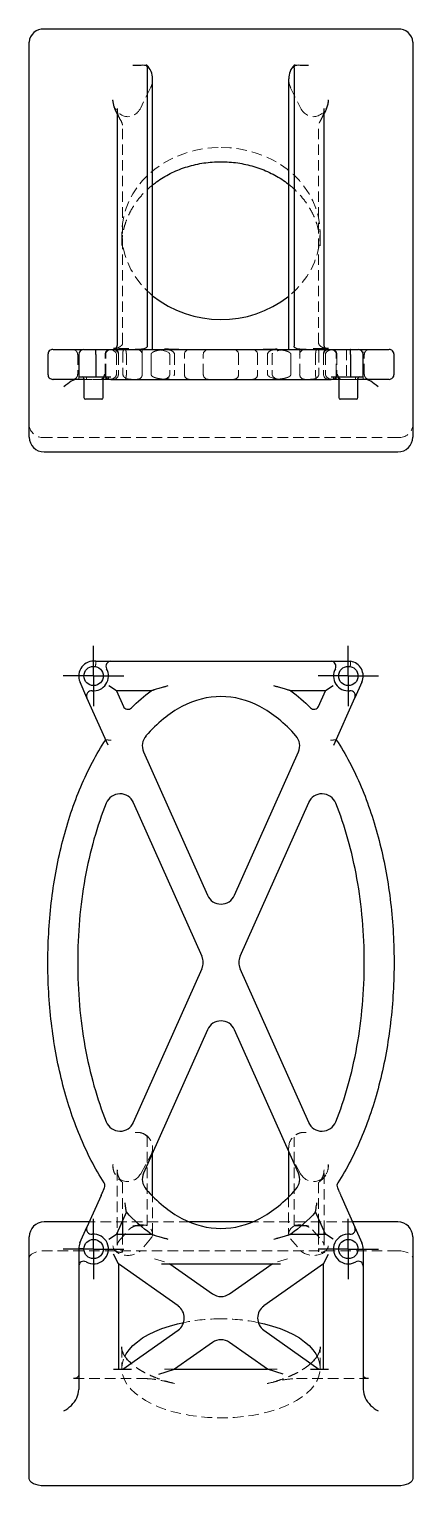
# Model space of a CAD drawing. Header units: millimetres. Extents: x 60 to 249, y 7 to 184.
# Drawn here: x 59.7 to 106.3, y 7 to 183.6 of the extents above; entities that cross this region are included whole.
import ezdxf

# ---------------------------------------------------------------- set-up
doc = ezdxf.new("R2010")
doc.units = ezdxf.units.MM
doc.linetypes.add('HIDDEN', pattern=[1.905, 1.27, -0.635])
doc.layers.add('10', color=7, linetype='Continuous')

# ---------------------------------------------------------------- blocks, each defined once
blk = doc.blocks.new('SW_CENTERMARKSYMBOL_0')
at = {"layer": '10', "color": 0}
for p, q in [((0, 2.5), (0, 3.67)), ((0, 0), (0, 2.5)), ((-2.5, 0), (-3.67, 0)), ((0, 0), (-2.5, 0)), ((0, 0), (0, -2.5)), ((0, 0), (2.5, 0)), ((2.5, 0), (3.67, 0)), ((0, -2.5), (0, -3.67))]:
    blk.add_line(p, q, dxfattribs=at)
blk = doc.blocks.new('SW_CENTERMARKSYMBOL_1')
at = {"layer": '10', "color": 0}
for p, q in [((0, 2.5), (0, 3.67)), ((0, 0), (0, 2.5)), ((-2.5, 0), (-3.67, 0)), ((0, 0), (-2.5, 0)), ((0, 0), (0, -2.5)), ((0, 0), (2.5, 0)), ((2.5, 0), (3.67, 0)), ((0, -2.5), (0, -3.67))]:
    blk.add_line(p, q, dxfattribs=at)
blk = doc.blocks.new('SW_CENTERMARKSYMBOL_2')
at = {"layer": '10', "color": 0}
for p, q in [((0, 2.5), (0, 3.67)), ((0, 0), (0, 2.5)), ((-2.5, 0), (-3.67, 0)), ((0, 0), (-2.5, 0)), ((0, 0), (0, -2.5)), ((0, 0), (2.5, 0)), ((2.5, 0), (3.67, 0)), ((0, -2.5), (0, -3.67))]:
    blk.add_line(p, q, dxfattribs=at)
blk = doc.blocks.new('SW_CENTERMARKSYMBOL_3')
at = {"layer": '10', "color": 0}
for p, q in [((0, 2.5), (0, 3.67)), ((0, 0), (0, 2.5)), ((-2.5, 0), (-3.67, 0)), ((0, 0), (-2.5, 0)), ((0, 0), (0, -2.5)), ((0, 0), (2.5, 0)), ((2.5, 0), (3.67, 0)), ((0, -2.5), (0, -3.67))]:
    blk.add_line(p, q, dxfattribs=at)

msp = doc.modelspace()

# ---------------------------------------------------------------- linework, layer by layer
at = {"color": 7, "linetype": 'Continuous', "lineweight": 25}
for p, q in [((59.73, 180.57), (59.73, 182.07)), ((104.46, 183.63), (61.54, 183.63)), ((106.27, 182.07), (106.27, 180.57)), ((59.73, 134.17), (59.73, 180.57)), ((106.27, 180.57), (106.27, 134.17)), ((74.05, 178.93), (74.05, 145.21)), ((91.86, 178.93), (91.86, 145.21)), ((74.71, 144.78), (74.71, 177.59)), ((91.2, 177.59), (91.2, 144.78)), ((70.41, 174.01), (70.41, 145.39)), ((95.49, 145.39), (95.49, 174.01)), ((69.94, 144.8), (70.16, 144.86)), ((70.2, 144.92), (69.96, 144.92)), ((96.03, 144.92), (95.72, 144.92)), ((62.01, 144.18), (62.01, 141.78)), ((65.75, 144.18), (65.75, 141.48)), ((66.35, 144.78), (67.79, 144.78)), ((67.79, 144.78), (98.67, 144.78)), ((67.84, 144.18), (67.84, 141.48)), ((76.64, 144.78), (76.4, 144.81)), ((89.6, 144.81), (89.35, 144.78)), ((95.86, 144.83), (95.94, 144.8)), ((98.67, 144.78), (99.64, 144.78)), ((98.72, 144.18), (98.72, 141.48)), ((100.25, 141.48), (100.25, 144.18)), ((103.98, 141.78), (103.98, 144.18)), ((65.75, 141.48), (67.84, 141.48)), ((67.84, 141.48), (69.65, 141.48)), ((69.05, 141.48), (69.05, 141.17)), ((96.34, 141.48), (98.72, 141.48)), ((96.95, 141.17), (96.95, 141.48)), ((98.72, 141.48), (100.25, 141.48)), ((66.38, 141.29), (66.38, 138.95)), ((68.73, 138.95), (68.73, 141.29)), ((69.05, 141.17), (68.73, 141.17)), ((69.65, 141.17), (69.05, 141.17)), ((69.65, 141.17), (96.34, 141.17)), ((96.95, 141.17), (96.34, 141.17)), ((97.27, 141.17), (96.95, 141.17)), ((97.27, 141.29), (97.27, 138.95)), ((99.61, 138.95), (99.61, 141.29)), ((68.55, 138.77), (66.56, 138.77)), ((99.43, 138.77), (97.45, 138.77)), ((61.54, 132.37), (104.46, 132.37)), ((67.84, 106.98), (69.65, 106.98)), ((69.65, 106.98), (96.34, 106.98)), ((96.34, 106.98), (98.72, 106.98)), ((66.75, 102.56), (65.91, 104.46)), ((100.09, 104.46), (99.24, 102.56)), ((69.31, 96.81), (66.75, 102.56)), ((70.33, 103.39), (69.4, 103.99)), ((74.52, 103.39), (70.33, 103.39)), ((70.33, 103.39), (71.16, 101.52)), ((95.66, 103.39), (91.48, 103.39)), ((94.83, 101.52), (95.66, 103.39)), ((96.59, 103.99), (95.66, 103.39)), ((96.69, 96.81), (99.24, 102.56)), ((73.61, 96.02), (81.35, 78.61)), ((84.65, 78.61), (92.38, 96.02)), ((80.7, 71.19), (72.41, 89.84)), ((93.59, 89.84), (85.3, 71.19)), ((72.41, 51.08), (80.7, 69.73)), ((85.3, 69.73), (93.59, 51.08)), ((81.35, 62.31), (73.61, 44.9)), ((92.39, 44.9), (84.65, 62.31)), ((74.71, 42.15), (74.71, 47.37)), ((91.2, 47.57), (91.2, 42.07)), ((68.46, 42.2), (66.75, 38.36)), ((97.53, 42.2), (99.24, 38.36)), ((67.04, 39.01), (61.54, 39.01)), ((71.53, 40.22), (70.33, 37.53)), ((71.07, 39.19), (71.07, 37.53)), ((86.8, 39.01), (79.19, 39.01)), ((95.67, 37.53), (94.47, 40.22)), ((94.84, 39.39), (94.84, 37.53)), ((104.46, 39.01), (98.96, 39.01)), ((59.73, 10.51), (59.73, 37.2)), ((65.9, 36.46), (66.75, 38.36)), ((69.4, 36.93), (70.33, 37.53)), ((70.33, 37.53), (74.52, 37.53)), ((70.41, 37.72), (70.41, 37.53)), ((91.48, 37.53), (95.67, 37.53)), ((95.49, 37.53), (95.49, 37.91)), ((96.59, 36.93), (95.67, 37.53)), ((99.24, 38.36), (100.09, 36.46)), ((106.27, 37.2), (106.27, 10.51)), ((65.75, 35.78), (65.75, 33.64)), ((100.25, 35.71), (100.25, 33.64)), ((65.75, 33.64), (65.75, 18.7)), ((70.56, 33.94), (69.96, 35.1)), ((77.8, 28.81), (70.56, 33.94)), ((70.56, 33.94), (70.56, 21.13)), ((75.77, 33.94), (90.23, 33.94)), ((76.81, 33.94), (81.95, 30.29)), ((84.04, 30.29), (89.19, 33.94)), ((95.43, 33.94), (88.2, 28.81)), ((95.43, 33.94), (96.03, 35.1)), ((95.43, 21.13), (95.43, 33.94)), ((98.2, 33.94), (98.69, 33.94)), ((100.25, 33.64), (100.25, 18.7)), ((71.11, 21.13), (77.8, 25.87)), ((88.2, 25.87), (94.88, 21.13)), ((81.95, 24.39), (77.36, 21.13)), ((88.64, 21.13), (84.04, 24.39)), ((69.96, 21.13), (72.15, 21.13)), ((75.47, 20.53), (77.36, 21.13)), ((77.36, 21.13), (88.64, 21.13)), ((90.53, 20.53), (88.64, 21.13)), ((93.84, 21.13), (96.03, 21.13)), ((59.73, 7.9), (59.73, 10.51)), ((106.27, 10.51), (106.27, 7.9)), ((104.46, 7), (61.54, 7))]:
    msp.add_line(p, q, dxfattribs=at)
at = {"color": 7, "linetype": 'HIDDEN', "lineweight": 18}
for p, q in [((72.29, 179.25), (74.02, 179.25)), ((91.89, 179.25), (93.62, 179.25)), ((74.46, 176.53), (73.26, 174.08)), ((91.44, 176.53), (92.65, 174.08)), ((71.07, 145.53), (71.07, 171.97)), ((94.84, 145.53), (94.84, 171.97)), ((70.97, 158.87), (70.97, 157.37)), ((95.03, 157.37), (95.03, 158.87)), ((95.03, 157.37), (95.03, 157.52)), ((71.83, 144.92), (70.2, 144.92)), ((95.72, 144.92), (94.16, 144.92)), ((65.62, 144.18), (65.62, 141.78)), ((65.75, 144.18), (65.75, 141.48)), ((68.94, 141.78), (68.94, 144.18)), ((69.02, 141.78), (69.02, 144.18)), ((70.33, 144.18), (70.33, 141.78)), ((70.33, 144.18), (70.33, 141.78)), ((70.56, 144.28), (70.56, 144.18)), ((70.56, 144.18), (70.56, 141.78)), ((71.11, 144.49), (71.11, 141.78)), ((71.53, 144.18), (71.53, 141.78)), ((73.45, 144.78), (73.45, 141.78)), ((73.45, 144.18), (73.45, 141.78)), ((74.52, 144.18), (74.52, 141.78)), ((74.52, 141.78), (74.52, 144.18)), ((76.39, 144.78), (76.91, 144.68)), ((76.81, 144.18), (76.81, 141.78)), ((77.36, 144.18), (77.36, 141.78)), ((78.56, 141.78), (78.56, 144.18)), ((80.85, 141.78), (80.85, 144.18)), ((85.14, 144.18), (85.14, 141.78)), ((87.44, 144.18), (87.44, 141.78)), ((88.64, 144.18), (88.64, 141.78)), ((89.08, 144.68), (89.6, 144.78)), ((89.19, 144.18), (89.19, 141.78)), ((91.48, 141.78), (91.48, 144.18)), ((91.48, 144.18), (91.48, 141.78)), ((92.54, 141.78), (92.54, 144.78)), ((92.54, 141.78), (92.54, 144.18)), ((94.47, 144.18), (94.47, 141.78)), ((94.88, 144.49), (94.88, 141.78)), ((95.43, 144.18), (95.43, 144.28)), ((95.43, 144.18), (95.43, 141.78)), ((95.66, 144.18), (95.66, 141.78)), ((95.67, 144.18), (95.67, 141.78)), ((96.98, 141.78), (96.98, 144.18)), ((97.06, 144.18), (97.06, 141.78)), ((98.2, 144.78), (98.2, 141.48)), ((98.69, 144.78), (98.69, 141.48)), ((100.25, 144.5), (100.25, 144.18)), ((100.25, 144.18), (100.25, 141.48)), ((100.38, 141.78), (100.38, 144.18)), ((65.75, 141.17), (65.75, 141.48)), ((66.7, 141.48), (66.7, 141.17)), ((66.7, 141.48), (66.7, 141.17)), ((69.36, 141.17), (69.36, 141.48)), ((96.64, 141.48), (96.64, 141.17)), ((99.29, 141.17), (99.29, 141.48)), ((99.29, 141.17), (99.29, 141.48)), ((100.25, 141.48), (100.25, 141.17)), ((67.36, 141.17), (66.7, 141.17)), ((68.73, 141.17), (67.36, 141.17)), ((98.63, 141.17), (97.27, 141.17)), ((99.29, 141.17), (98.63, 141.17)), ((104.46, 134.11), (61.54, 134.11)), ((74.05, 38.6), (74.05, 49.3)), ((74.71, 47.37), (74.71, 47.97)), ((91.2, 47.97), (91.2, 47.57)), ((91.86, 38.6), (91.86, 49.3)), ((73.26, 44.84), (74.46, 47.03)), ((92.65, 44.84), (91.44, 47.03)), ((70.41, 45.28), (70.41, 37.72)), ((70.43, 45.17), (70.42, 45.31)), ((70.44, 45.17), (70.44, 45.28)), ((95.49, 45.31), (95.48, 45.17)), ((95.49, 37.91), (95.49, 45.28)), ((71.07, 43.78), (71.07, 39.19)), ((94.84, 43.78), (94.84, 39.39)), ((74.71, 37.57), (74.71, 42.15)), ((91.2, 42.07), (91.2, 37.57)), ((79.19, 39.01), (67.04, 39.01)), ((98.96, 39.01), (86.8, 39.01)), ((70.41, 37.53), (70.41, 36.2)), ((70.59, 36.63), (71.8, 38.03)), ((71.07, 37.53), (71.07, 35.39)), ((72.29, 38.53), (74.02, 38.53)), ((91.89, 38.53), (93.62, 38.53)), ((92, 38.6), (92.54, 38.63)), ((94.11, 38.03), (95.32, 36.63)), ((94.84, 37.53), (94.84, 35.39)), ((95.49, 36.2), (95.49, 37.53)), ((104.46, 35.49), (61.54, 35.49)), ((70.44, 36.23), (70.44, 36.2)), ((74.46, 36.96), (73.26, 35.55)), ((91.44, 36.96), (92.65, 35.55)), ((95.47, 36.2), (95.47, 36.23)), ((74.92, 34.54), (76.81, 33.94)), ((91.08, 34.54), (89.19, 33.94)), ((70.97, 23.85), (70.97, 21.25)), ((95.03, 21.25), (95.03, 23.85)), ((65.12, 20.01), (73.83, 20.01)), ((76.91, 21.13), (77.36, 21.13)), ((77.15, 19.46), (77.36, 19.41)), ((88.64, 21.13), (89.08, 21.13)), ((88.64, 19.42), (88.84, 19.46)), ((92.16, 20.01), (100.87, 20.01))]:
    msp.add_line(p, q, dxfattribs=at)
at = {"color": 7, "linetype": 'HIDDEN', "lineweight": 18, "flags": 128}
for points in [[(74.71, 151.31), (74.59, 151.41), (73.84, 152.11), (73.17, 152.86), (72.58, 153.66), (72.07, 154.5), (71.66, 155.38), (71.34, 156.29), (71.12, 157.22), (70.99, 158.16), (70.97, 159.11), (71.04, 160.05), (71.22, 160.99), (71.49, 161.91), (71.86, 162.81), (72.32, 163.67), (72.86, 164.49), (73.49, 165.27), (74.2, 165.99), (74.99, 166.65), (75.84, 167.25), (76.75, 167.78), (77.71, 168.24), (78.71, 168.61), (79.75, 168.91), (80.82, 169.13), (81.9, 169.25), (83, 169.3)], [(83, 169.3), (84.09, 169.25), (85.18, 169.13), (86.24, 168.91), (87.28, 168.61), (88.29, 168.24), (89.25, 167.78), (90.16, 167.25), (91.01, 166.65), (91.79, 165.99), (92.5, 165.27), (93.13, 164.49), (93.68, 163.67), (94.14, 162.81), (94.5, 161.91), (94.78, 160.99), (94.95, 160.05), (95.02, 159.11), (95, 158.16), (94.88, 157.22), (94.65, 156.29), (94.33, 155.38), (93.92, 154.5), (93.42, 153.66), (92.83, 152.86), (92.15, 152.11), (91.41, 151.41), (91.2, 151.24)], [(59.73, 34.59), (59.77, 34.77), (59.87, 34.94), (60.04, 35.09), (60.26, 35.23), (60.54, 35.34), (60.85, 35.43), (61.19, 35.48), (61.54, 35.49)], [(104.46, 35.49), (104.81, 35.48), (105.15, 35.43), (105.46, 35.34), (105.74, 35.23), (105.96, 35.09), (106.13, 34.94), (106.23, 34.77), (106.27, 34.59)], [(94.67, 22.7), (94.78, 22.47), (94.95, 21.93), (95.02, 21.38), (95, 20.84), (94.88, 20.3), (94.65, 19.76), (94.33, 19.24), (93.92, 18.73), (93.42, 18.25), (92.83, 17.79), (92.15, 17.36), (91.41, 16.96), (90.59, 16.59), (89.71, 16.27), (88.77, 15.98), (87.79, 15.74), (86.77, 15.55), (85.71, 15.4), (84.64, 15.3), (83.54, 15.25), (82.45, 15.25), (81.36, 15.3), (80.28, 15.4), (79.23, 15.55), (78.2, 15.74), (77.22, 15.98), (76.28, 16.27), (75.4, 16.59), (74.59, 16.96), (73.84, 17.36), (73.17, 17.79), (72.58, 18.25), (72.07, 18.73), (71.66, 19.24), (71.34, 19.76), (71.12, 20.3), (70.99, 20.84), (70.97, 21.38), (71.04, 21.93), (71.22, 22.47), (71.32, 22.69)]]:
    msp.add_lwpolyline(points, dxfattribs=at)
at = {"color": 7, "linetype": 'Continuous', "lineweight": 25, "flags": 128}
for points in [[(71.32, 22.69), (71.49, 23), (71.86, 23.51), (72.32, 24.01), (72.86, 24.48), (73.49, 24.93), (74.2, 25.34), (74.99, 25.72), (75.84, 26.07), (76.75, 26.37), (77.71, 26.64), (78.48, 26.81)], [(87.52, 26.81), (88.29, 26.64), (89.25, 26.37), (90.16, 26.07), (91.01, 25.72), (91.79, 25.34), (92.5, 24.93), (93.13, 24.48), (93.68, 24.01), (94.14, 23.51), (94.5, 23), (94.67, 22.7)], [(61.54, 7), (61.19, 7.02), (60.85, 7.07), (60.54, 7.15), (60.26, 7.26), (60.04, 7.4), (59.87, 7.56), (59.77, 7.72), (59.73, 7.9)], [(106.27, 7.9), (106.23, 7.72), (106.13, 7.56), (105.96, 7.4), (105.74, 7.26), (105.46, 7.15), (105.15, 7.07), (104.81, 7.02), (104.46, 7)]]:
    msp.add_lwpolyline(points, dxfattribs=at)
at = {"color": 7, "linetype": 'Continuous', "lineweight": 25}
for centre in [(67.55, 105.2), (98.44, 105.2), (67.55, 35.72), (98.44, 35.72)]:
    msp.add_circle(centre, 1.17, dxfattribs=at)
for centre, radius, start, end in [((61.43, 181.94), 1.7, 86.209, 175.6251), ((104.57, 181.94), 1.7, 4.3749, 93.791), ((73.24, 175.98), 3.37, 76.5829, 78.445), ((92.67, 175.98), 3.37, 101.555, 103.4171), ((83, 161.76), 13.34, 231.5469, 307.967), ((66.35, 144.18), 0.602, 90, 180), ((99.64, 144.18), 0.602, 0, 90), ((66.2, 141.29), 0.18, 0, 90), ((68.91, 141.29), 0.18, 90, 180), ((97.09, 141.29), 0.18, 0, 90), ((99.79, 141.29), 0.18, 90, 180), ((66.56, 138.95), 0.18, 180, 270), ((68.55, 138.95), 0.18, 270, 0), ((97.45, 138.95), 0.18, 180, 270), ((99.43, 138.95), 0.18, 270, 0), ((61.54, 134.17), 1.8, 180, 270), ((104.46, 134.17), 1.8, 270, 0), ((67.55, 105.2), 1.8, 80.9345, 204.0456), ((67.55, 105.2), 1.8, 263.9713, 29.3821), ((69.65, 106.38), 0.602, 90, 209.3821), ((96.34, 106.38), 0.602, 330.6179, 90), ((98.44, 105.2), 1.8, 150.6179, 276.0287), ((98.44, 105.2), 1.8, 335.9544, 80.9345), ((67.3, 102.8), 0.602, 83.9713, 203.9713), ((98.69, 102.8), 0.602, 336.0287, 96.0287), ((71.71, 101.76), 0.602, 203.9697, 315.2274), ((94.28, 101.76), 0.602, 224.7726, 336.0303), ((75.26, 96.75), 1.8, 138.7371, 203.9697), ((90.74, 96.75), 1.8, 336.0303, 41.2629), ((70.76, 89.11), 1.8, 23.9713, 158.0362), ((95.24, 89.11), 1.8, 21.9638, 156.0287), ((83, 79.34), 1.8, 203.9697, 336.0303), ((79.05, 70.46), 1.8, 336.0303, 23.9713), ((86.95, 70.46), 1.8, 156.0287, 203.9697), ((83, 61.58), 1.8, 23.9713, 156.0287), ((70.76, 51.81), 1.8, 201.9628, 336.0303), ((95.24, 51.81), 1.8, 203.9697, 338.0372), ((75.26, 44.17), 1.8, 156.0287, 221.2567), ((90.74, 44.17), 1.8, 318.7433, 23.9713), ((68.33, 43.4), 0.602, 336.0303, 32.8818), ((97.66, 43.4), 0.602, 147.1182, 203.9697), ((61.54, 37.2), 1.8, 90, 180), ((104.46, 37.2), 1.8, 0, 90), ((67.55, 35.72), 1.8, 240.0279, 96.0303), ((67.3, 38.12), 0.602, 156.0303, 276.0303), ((98.44, 35.72), 1.8, 83.9697, 299.9993), ((98.69, 38.12), 0.602, 263.9697, 23.9697), ((67.55, 35.72), 1.8, 156.0303, 178.0773), ((98.44, 35.72), 1.8, 359.6963, 23.9697), ((66.35, 33.64), 0.602, 60.0279, 180), ((99.64, 33.64), 0.602, 0, 119.9993), ((83, 31.76), 1.8, 234.6918, 305.3082), ((76.75, 27.34), 1.8, 305.3082, 54.6918), ((89.24, 27.34), 1.8, 125.3082, 234.6918), ((83, 22.92), 1.8, 54.6918, 125.3082)]:
    msp.add_arc(centre, radius, start, end, dxfattribs=at)
at = {"color": 7, "linetype": 'HIDDEN', "lineweight": 18}
for centre, radius, start, end in [((69.54, 144.18), 0.602, 90, 180), ((69.96, 144.18), 0.602, 0, 90), ((72.85, 144.18), 0.602, 0, 90), ((79.16, 144.18), 0.602, 90, 180), ((81.45, 144.18), 0.602, 90, 180), ((84.54, 144.18), 0.602, 0, 90), ((86.84, 144.18), 0.602, 0, 90), ((93.14, 144.18), 0.602, 90, 180), ((96.03, 144.18), 0.602, 90, 180), ((96.46, 144.18), 0.602, 0, 90), ((69.54, 141.78), 0.602, 180, 270), ((69.96, 141.78), 0.602, 270, 0), ((72.85, 141.78), 0.602, 270, 0), ((72.85, 141.78), 0.602, 270, 0), ((79.16, 141.78), 0.602, 180, 270), ((81.45, 141.78), 0.602, 180, 270), ((84.54, 141.78), 0.602, 270, 0), ((86.84, 141.78), 0.602, 270, 0), ((93.14, 141.78), 0.602, 180, 270), ((93.14, 141.78), 0.602, 180, 270), ((96.03, 141.78), 0.602, 180, 270), ((96.46, 141.78), 0.602, 270, 0), ((61.43, 135.8), 1.7, 184.3749, 273.791), ((104.57, 135.8), 1.7, 266.209, 355.6251), ((72.94, 37.09), 1.8, 53.0123, 57.1516), ((92.97, 37.09), 1.8, 122.8484, 126.9877), ((82.94, 4.4), 22.85, 89.8519, 101.256), ((83.07, 4.51), 22.74, 78.7134, 90.1759)]:
    msp.add_arc(centre, radius, start, end, dxfattribs=at)
at = {"color": 7, "linetype": 'Continuous', "lineweight": 25}
for centre, major_axis, ratio, start_param, end_param in [((72.9, 177.59), (0, 2.12), 0.850853, 4.712389, 5.614385), ((93.01, 177.59), (0, 2.12), 0.850853, 0.668801, 1.570796), ((63.95, 139.37), (1.74, 1.74), 0.267174, 0.261076, 1.30972), ((102.05, 139.37), (-1.74, 1.74), 0.267174, 4.973465, 6.022109), ((63.95, 18.7), (0, 2.08), 0.866748, 4.190237, 4.712389), ((102.05, 18.7), (0, 2.08), 0.866748, 1.570796, 2.092949), ((63.95, 17.66), (1.56, 1.56), 0.578315, 4.188067, 5.236711), ((102.05, 17.66), (-1.56, 1.56), 0.578315, 1.046474, 2.095118)]:
    msp.add_ellipse(centre, major_axis=major_axis, ratio=ratio, start_param=start_param, end_param=end_param, dxfattribs=at)
at = {"color": 7, "linetype": 'HIDDEN', "lineweight": 18}
for centre, major_axis, ratio, start_param, end_param in [((72.9, 177.59), (0, 2.12), 0.850853, 4.18879, 4.712389), ((93.01, 177.59), (0, 2.12), 0.850853, 1.570796, 2.094395), ((71.7, 175.14), (0, 2.12), 0.850853, 1.616504, 4.18879), ((94.21, 175.14), (0, 2.12), 0.850853, 2.094395, 4.666681), ((69.4, 144.18), (0.926, 0), 0.649761, 0, 1.570796), ((69.4, 144.18), (0.926, 0), 0.649768, 0, 1.570796), ((74.92, 144.18), (1.89, 0), 0.318258, 0, 1.570796), ((76.32, 144.18), (1.04, 0), 0.577974, 0, 0.962387), ((89.68, 144.18), (1.04, 0), 0.577974, 2.179628, 3.141593), ((91.08, 144.18), (1.89, 0), 0.318258, 1.570796, 3.141593), ((93.01, 158.86), (1.64, 14.12), 0.053316, 3.07475, 3.220822), ((96.59, 144.18), (0.926, 0), 0.649806, 1.570796, 3.141593), ((96.59, 144.18), (0.926, 0), 0.64976, 1.570796, 3.141593), ((69.4, 141.78), (0.926, 0), 0.649761, 4.712389, 6.283185), ((69.4, 141.78), (0.926, 0), 0.649768, 4.712389, 6.283185), ((72.15, 141.78), (1.04, 0), 0.577974, 3.141593, 4.712389), ((75.47, 141.78), (1.89, 0), 0.318258, 4.712389, 6.283185), ((75.77, 141.78), (1.04, 0), 0.577974, 4.712389, 6.283185), ((90.53, 141.78), (1.89, 0), 0.318258, 3.141593, 4.712389), ((90.23, 141.78), (1.04, 0), 0.577974, 3.141593, 4.712389), ((93.84, 141.78), (1.04, 0), 0.577974, 4.712389, 6.283185), ((96.59, 141.78), (0.926, 0), 0.649806, 3.141593, 4.712389), ((96.59, 141.78), (0.926, 0), 0.64976, 3.141593, 4.712389), ((72.9, 47.97), (0, -1.89), 0.953193, 1.047198, 3.3075), ((93.01, 47.97), (0, 1.89), 0.953193, 6.117278, 8.217405), ((71.7, 45.79), (0, 1.89), 0.953193, 1.481166, 4.18879), ((93.01, 47.97), (0, 1.89), 0.953193, 2.080292, 2.094395), ((94.21, 45.79), (0, -1.89), 0.953193, 5.235988, 7.943611), ((72.9, 37.57), (1.8, 0), 0.67629, 5.759587, 7.185181), ((93.01, 37.57), (1.8, 0), 0.67629, 2.239597, 3.665191), ((71.7, 36.16), (1.8, 0), 0.67629, 3.1873, 5.759587), ((94.21, 36.16), (1.8, 0), 0.67629, 3.665191, 6.237478)]:
    msp.add_ellipse(centre, major_axis=major_axis, ratio=ratio, start_param=start_param, end_param=end_param, dxfattribs=at)
at = {"color": 7, "linetype": 'Continuous', "lineweight": 25}
for points, knots in [([(72.29, 179.25), (72.43, 179.25), (72.56, 179.26), (72.83, 179.27), (72.97, 179.28), (73.24, 179.28), (73.37, 179.29), (73.64, 179.28), (73.78, 179.28), (73.91, 179.27)], [0, 0, 0, 0, 0.25, 0.25, 0.5, 0.5, 0.75, 0.75, 1, 1, 1, 1]), ([(73.91, 179.27), (73.95, 179.22), (73.98, 179.17), (74.03, 179.06), (74.05, 178.99), (74.05, 178.93)], [0, 0, 0, 0, 0.5, 0.5, 1, 1, 1, 1]), ([(91.86, 178.93), (91.86, 179), (91.88, 179.06), (91.93, 179.17), (91.96, 179.22), (91.99, 179.27)], [0, 0, 0, 0, 0.5, 0.5, 1, 1, 1, 1]), ([(92, 179.27), (92.13, 179.28), (92.27, 179.28), (92.54, 179.29), (92.67, 179.28), (92.94, 179.28), (93.08, 179.27), (93.35, 179.26), (93.48, 179.25), (93.62, 179.25)], [0, 0, 0, 0, 0.25, 0.25, 0.5, 0.5, 0.75, 0.75, 1, 1, 1, 1]), ([(70.41, 173.35), (70.38, 173.41), (70.24, 173.69), (70, 174.25), (69.93, 174.76), (69.9, 175.04)], [0, 0, 0, 0, 0.106748, 0.492791, 1, 1, 1, 1]), ([(96.01, 175.04), (96, 174.88), (95.97, 174.55), (95.8, 174.02), (95.63, 173.61), (95.51, 173.38), (95.49, 173.35)], [0, 0, 0, 0, 0.289082, 0.586111, 0.942464, 1, 1, 1, 1]), ([(74.71, 164.73), (74.86, 164.86), (75.27, 165.19), (75.98, 165.65), (76.84, 166.13), (77.75, 166.55), (78.69, 166.89), (79.67, 167.17), (80.67, 167.38), (81.69, 167.51), (82.71, 167.57), (83.74, 167.55), (84.77, 167.46), (85.78, 167.29), (86.76, 167.06), (87.72, 166.75), (88.65, 166.37), (89.53, 165.93), (90.37, 165.43), (90.92, 165.05), (91.18, 164.83), (91.2, 164.81)], [0, 0, 0, 0, 0.035933, 0.092687, 0.149332, 0.205892, 0.262386, 0.318831, 0.375238, 0.431616, 0.487973, 0.544314, 0.600643, 0.656964, 0.713282, 0.769604, 0.825939, 0.882298, 0.938697, 0.995156, 1, 1, 1, 1]), ([(69.96, 144.92), (70.03, 144.91), (70.11, 144.91), (70.18, 144.87), (70.19, 144.86)], [0, 0, 0, 0, 0.7973241, 1, 1, 1, 1]), ([(70.42, 145.39), (70.41, 145.33), (70.4, 145.24), (70.36, 145.13), (70.32, 145.06), (70.27, 145), (70.21, 144.92), (70.16, 144.88), (70.16, 144.87), (70.16, 144.86)], [0, 0, 0, 0, 0.1894101, 0.2826776, 0.3749657, 0.4734972, 0.5870747, 0.8745977, 1, 1, 1, 1]), ([(74.05, 145.21), (74.05, 145.14), (74.02, 145.09), (73.94, 145), (73.89, 144.96), (73.73, 144.88), (73.6, 144.85), (73.33, 144.81), (73.19, 144.8), (72.9, 144.79), (72.75, 144.78), (72.6, 144.78)], [0, 0, 0, 0, 0.125, 0.125, 0.25, 0.25, 0.5, 0.5, 0.75, 0.75, 1, 1, 1, 1]), ([(93.31, 144.78), (93.16, 144.78), (93.01, 144.79), (92.72, 144.8), (92.58, 144.81), (92.31, 144.85), (92.18, 144.88), (92.02, 144.96), (91.97, 145), (91.89, 145.09), (91.86, 145.14), (91.86, 145.21)], [0, 0, 0, 0, 0.25, 0.25, 0.5, 0.5, 0.75, 0.75, 0.875, 0.875, 1, 1, 1, 1]), ([(95.86, 144.83), (95.86, 144.83), (95.85, 144.83), (95.81, 144.85), (95.76, 144.89), (95.68, 144.94), (95.62, 145.01), (95.56, 145.09), (95.51, 145.22), (95.5, 145.32), (95.49, 145.39)], [0, 0, 0, 0, 0.025103, 0.183437, 0.311165, 0.420378, 0.526807, 0.638825, 0.757449, 1, 1, 1, 1]), ([(95.84, 144.88), (95.87, 144.89), (95.93, 144.91), (95.99, 144.92), (96.03, 144.92)], [0, 0, 0, 0, 0.394718, 1, 1, 1, 1]), ([(62.61, 144.78), (62.54, 144.78), (62.38, 144.76), (62.17, 144.62), (62.03, 144.41), (62.02, 144.26), (62.01, 144.18)], [0, 0, 0, 0, 0.241757, 0.499744, 0.75786, 1, 1, 1, 1]), ([(62.65, 144.78), (62.66, 144.78), (62.67, 144.78), (62.95, 144.78), (63.36, 144.78), (63.93, 144.78), (64.68, 144.78), (65.45, 144.78), (66.06, 144.78), (66.28, 144.78)], [0, 0, 0, 0, 0.1570967, 0.3082879, 0.4597109, 0.6110005, 0.761631, 0.9117879, 1, 1, 1, 1]), ([(67.84, 144.18), (67.84, 144.34), (67.83, 144.5), (67.82, 144.66), (67.81, 144.71), (67.8, 144.77), (67.79, 144.78), (67.79, 144.78)], [0, 0, 0, 0, 0.5, 0.5, 0.75, 0.75, 1, 1, 1, 1]), ([(77.89, 144.78), (77.71, 144.78), (77.34, 144.79), (76.76, 144.8), (76.37, 144.82), (76.16, 144.83)], [0, 0, 0, 0, 0.312838, 0.646146, 1, 1, 1, 1]), ([(89.83, 144.83), (89.53, 144.81), (88.95, 144.79), (88.38, 144.79), (88.1, 144.78)], [0, 0, 0, 0, 0.5231111, 1, 1, 1, 1]), ([(98.72, 144.18), (98.72, 144.34), (98.72, 144.5), (98.71, 144.66), (98.7, 144.71), (98.69, 144.77), (98.68, 144.78), (98.67, 144.78)], [0, 0, 0, 0, 0.5, 0.5, 0.75, 0.75, 1, 1, 1, 1]), ([(99.7, 144.78), (99.88, 144.78), (100.43, 144.78), (101.16, 144.78), (101.9, 144.78), (102.59, 144.78), (103.12, 144.78), (103.39, 144.78), (103.36, 144.78), (103.35, 144.78)], [0, 0, 0, 0, 0.069521, 0.214155, 0.357585, 0.500584, 0.725462, 0.951523, 1, 1, 1, 1]), ([(103.98, 144.18), (103.98, 144.26), (103.96, 144.41), (103.82, 144.62), (103.61, 144.76), (103.46, 144.78), (103.38, 144.78)], [0, 0, 0, 0, 0.242647, 0.500332, 0.757848, 1, 1, 1, 1]), ([(62.01, 141.78), (62.02, 141.7), (62.03, 141.54), (62.17, 141.34), (62.38, 141.2), (62.54, 141.18), (62.61, 141.17)], [0, 0, 0, 0, 0.24146, 0.500174, 0.7588, 1, 1, 1, 1]), ([(103.38, 141.17), (103.46, 141.18), (103.62, 141.2), (103.82, 141.34), (103.96, 141.54), (103.98, 141.7), (103.98, 141.78)], [0, 0, 0, 0, 0.240846, 0.499884, 0.75898, 1, 1, 1, 1]), ([(66.38, 141.17), (66.1, 141.17), (65.46, 141.17), (64.68, 141.17), (63.98, 141.17), (63.32, 141.17), (62.84, 141.17), (62.59, 141.17), (62.63, 141.17), (62.64, 141.17)], [0, 0, 0, 0, 0.108735, 0.2478291, 0.385856, 0.5235454, 0.7402334, 0.9581476, 1, 1, 1, 1]), ([(103.35, 141.17), (103.34, 141.17), (103.34, 141.17), (103.09, 141.17), (102.71, 141.17), (102.17, 141.17), (101.47, 141.17), (100.64, 141.17), (99.94, 141.17), (99.61, 141.17)], [0, 0, 0, 0, 0.142345, 0.288172, 0.434224, 0.580333, 0.725917, 0.870964, 1, 1, 1, 1]), ([(76.57, 103.99), (76.49, 103.97), (76.34, 103.93), (76.15, 103.88), (75.86, 103.8), (75.54, 103.71), (75.17, 103.6), (74.96, 103.53), (74.81, 103.49), (74.72, 103.46), (74.66, 103.44), (74.6, 103.42), (74.56, 103.41), (74.52, 103.39), (74.52, 103.39), (74.52, 103.39)], [0, 0, 0, 0, 0.111308, 0.194663, 0.249626, 0.498176, 0.63502, 0.748151, 0.802108, 0.84798, 0.880888, 0.910091, 0.94378, 0.973161, 1, 1, 1, 1]), ([(91.48, 103.39), (91.48, 103.39), (91.48, 103.39), (91.46, 103.4), (91.44, 103.4), (91.4, 103.42), (91.35, 103.43), (91.29, 103.45), (91.19, 103.48), (91.04, 103.53), (90.82, 103.6), (90.46, 103.71), (90.1, 103.81), (89.73, 103.91), (89.54, 103.96), (89.42, 103.99)], [0, 0, 0, 0, 0.018423, 0.037704, 0.058517, 0.081397, 0.110893, 0.144893, 0.193916, 0.25196, 0.364981, 0.501901, 0.750417, 0.841152, 1, 1, 1, 1]), ([(68.84, 43.73), (67.72, 45.46), (65.73, 49.34), (63.59, 55.91), (62.51, 61.89), (62.07, 66.86), (61.97, 70.66), (62.1, 74.46), (62.56, 79.41), (63.69, 85.37), (65.86, 91.91), (67.89, 95.75), (69.02, 97.46)], [0.1107127, 0.1107127, 0.1107127, 0.1107127, 0.1457653, 0.1808179, 0.2158704, 0.2333967, 0.250923, 0.2684492, 0.2859755, 0.3210281, 0.3560806, 0.3911332, 0.3911332, 0.3911332, 0.3911332]), ([(96.98, 97.46), (98.11, 95.75), (100.13, 91.91), (102.31, 85.37), (103.43, 79.41), (103.9, 74.46), (104.02, 70.66), (103.92, 66.86), (103.49, 61.89), (102.4, 55.91), (100.27, 49.34), (98.27, 45.46), (97.16, 43.73)], [0.6088668, 0.6088668, 0.6088668, 0.6088668, 0.6439194, 0.6789719, 0.7140245, 0.7315508, 0.749077, 0.7666033, 0.7841296, 0.8191821, 0.8542347, 0.8892873, 0.8892873, 0.8892873, 0.8892873]), ([(68.46, 42.2), (68.47, 42.23), (68.49, 42.28), (68.53, 42.35), (68.56, 42.43), (68.59, 42.5), (68.63, 42.58), (68.66, 42.66), (68.7, 42.74), (68.75, 42.84), (68.81, 42.99), (68.85, 43.09), (68.88, 43.16)], [0, 0, 0, 0, 0.065787, 0.132513, 0.200772, 0.27112, 0.344065, 0.420063, 0.499518, 0.617391, 0.74978, 1, 1, 1, 1]), ([(97.11, 43.16), (97.14, 43.09), (97.19, 42.99), (97.25, 42.84), (97.3, 42.73), (97.36, 42.6), (97.42, 42.47), (97.47, 42.34), (97.51, 42.25), (97.53, 42.2)], [0, 0, 0, 0, 0.250292, 0.382472, 0.500626, 0.637297, 0.76435, 0.884269, 1, 1, 1, 1]), ([(71.53, 40.22), (71.53, 40.22), (71.53, 40.22), (71.52, 40.24), (71.52, 40.26), (71.52, 40.29), (71.51, 40.33), (71.5, 40.38), (71.49, 40.44), (71.48, 40.5), (71.47, 40.58), (71.45, 40.68), (71.43, 40.84), (71.4, 41.06), (71.37, 41.23), (71.36, 41.32)], [0, 0, 0, 0, 0.038192, 0.077659, 0.119074, 0.163021, 0.20999, 0.260382, 0.314522, 0.372673, 0.435048, 0.501816, 0.629817, 0.795815, 1, 1, 1, 1]), ([(94.47, 40.22), (94.47, 40.22), (94.47, 40.22), (94.47, 40.24), (94.47, 40.26), (94.48, 40.29), (94.48, 40.32), (94.49, 40.39), (94.51, 40.5), (94.54, 40.7), (94.58, 40.95), (94.61, 41.18), (94.63, 41.29), (94.64, 41.32)], [0, 0, 0, 0, 0.036719, 0.074966, 0.115227, 0.157894, 0.203276, 0.251608, 0.36369, 0.501858, 0.750246, 0.929583, 1, 1, 1, 1]), ([(74.52, 37.53), (74.52, 37.53), (74.52, 37.53), (74.53, 37.52), (74.56, 37.51), (74.59, 37.5), (74.64, 37.49), (74.71, 37.47), (74.8, 37.44), (74.95, 37.39), (75.17, 37.32), (75.53, 37.21), (75.89, 37.11), (76.26, 37.01), (76.45, 36.96), (76.57, 36.93)], [0, 0, 0, 0, 0.018426, 0.037711, 0.058526, 0.081407, 0.110905, 0.144905, 0.193928, 0.251973, 0.364984, 0.501911, 0.750422, 0.840684, 1, 1, 1, 1]), ([(89.42, 36.93), (89.51, 36.95), (89.66, 36.99), (89.85, 37.04), (90.13, 37.12), (90.46, 37.21), (90.82, 37.32), (91.04, 37.39), (91.19, 37.43), (91.27, 37.46), (91.34, 37.48), (91.39, 37.5), (91.44, 37.51), (91.47, 37.52), (91.48, 37.53), (91.48, 37.53)], [0, 0, 0, 0, 0.114091, 0.197441, 0.249604, 0.498134, 0.634977, 0.748101, 0.802059, 0.847936, 0.880847, 0.910056, 0.943752, 0.973147, 1, 1, 1, 1]), ([(72.12, 21.84), (72.08, 21.88), (71.9, 22.03), (71.65, 22.3), (71.37, 22.65), (71.18, 22.99), (71.05, 23.31), (70.97, 23.6), (70.97, 23.78), (70.97, 23.85)], [0, 0, 0, 0, 0.03962, 0.196903, 0.354921, 0.515462, 0.681652, 0.858933, 1, 1, 1, 1]), ([(95.03, 23.85), (95.02, 23.74), (95.01, 23.53), (94.91, 23.21), (94.76, 22.88), (94.54, 22.54), (94.25, 22.19), (94, 21.95), (93.88, 21.84)], [0, 0, 0, 0, 0.19914, 0.375436, 0.537912, 0.692945, 0.857463, 1, 1, 1, 1]), ([(65.72, 20.33), (65.69, 20.29), (65.65, 20.2), (65.58, 20.13), (65.43, 20.03), (65.22, 20.02), (65.1, 20.01)], [0, 0, 0, 0, 0.211014, 0.445278, 0.706018, 1, 1, 1, 1]), ([(100.9, 20.01), (100.82, 20.01), (100.65, 20.02), (100.46, 20.09), (100.36, 20.18), (100.31, 20.28), (100.28, 20.33)], [0, 0, 0, 0, 0.1934, 0.430664, 0.700958, 1, 1, 1, 1])]:
    msp.add_open_spline(points, degree=3, knots=knots, dxfattribs=at)
at = {"color": 7, "linetype": 'HIDDEN', "lineweight": 18}
for points, knots in [([(71.07, 171.97), (71.05, 172.04), (70.98, 172.37), (70.68, 172.82), (70.49, 173.2), (70.41, 173.35)], [0, 0, 0, 0, 0.149803, 0.668672, 1, 1, 1, 1]), ([(70.75, 172.74), (70.68, 172.86), (70.54, 173.12), (70.44, 173.56), (70.42, 173.88), (70.42, 174.03)], [0, 0, 0, 0, 0.296398, 0.661435, 1, 1, 1, 1]), ([(95.49, 173.35), (95.4, 173.17), (95.23, 172.85), (95.01, 172.44), (94.86, 172.15), (94.85, 172.01), (94.84, 171.97)], [0, 0, 0, 0, 0.38427, 0.722128, 0.90765, 1, 1, 1, 1]), ([(95.49, 174.03), (95.49, 173.88), (95.47, 173.56), (95.36, 173.11), (95.22, 172.85), (95.15, 172.73)], [0, 0, 0, 0, 0.334898, 0.695981, 1, 1, 1, 1]), ([(70.97, 157.39), (70.97, 157.4), (70.95, 157.7), (71.01, 158.3), (71.14, 159.17), (71.37, 160.02), (71.68, 160.85), (72.07, 161.66), (72.55, 162.44), (73.1, 163.18), (73.73, 163.87), (74.27, 164.39), (74.61, 164.66), (74.71, 164.73)], [0, 0, 0, 0, 0.004595, 0.11188, 0.219182, 0.326325, 0.43318, 0.539659, 0.645719, 0.751356, 0.856593, 0.961476, 1, 1, 1, 1]), ([(91.2, 164.81), (91.43, 164.63), (91.9, 164.24), (92.53, 163.59), (93.12, 162.89), (93.64, 162.14), (94.08, 161.36), (94.44, 160.55), (94.72, 159.71), (94.91, 158.86), (95.01, 158.12), (95.01, 157.67), (95.02, 157.51)], [0, 0, 0, 0, 0.095275, 0.199684, 0.304359, 0.409358, 0.514742, 0.620555, 0.726823, 0.833537, 0.940647, 1, 1, 1, 1]), ([(70.16, 144.86), (70.17, 144.86), (70.26, 144.89), (70.51, 144.98), (70.8, 145.16), (70.96, 145.29), (71.06, 145.43), (71.06, 145.49), (71.07, 145.53)], [0, 0, 0, 0, 0.038428, 0.473603, 0.662347, 0.862909, 0.937676, 1, 1, 1, 1]), ([(70.19, 144.86), (70.24, 144.84), (70.34, 144.79), (70.46, 144.65), (70.55, 144.47), (70.56, 144.34), (70.56, 144.28)], [0, 0, 0, 0, 0.196682, 0.470344, 0.76206, 1, 1, 1, 1]), ([(71.11, 144.49), (71.11, 144.51), (71.12, 144.55), (71.13, 144.6), (71.15, 144.66), (71.2, 144.72), (71.27, 144.79), (71.4, 144.86), (71.59, 144.91), (71.75, 144.91), (71.83, 144.92)], [0, 0, 0, 0, 0.064077, 0.125976, 0.18756, 0.25072, 0.369006, 0.500977, 0.729568, 1, 1, 1, 1]), ([(94.16, 144.92), (94.21, 144.92), (94.29, 144.91), (94.41, 144.9), (94.52, 144.88), (94.63, 144.84), (94.73, 144.78), (94.82, 144.7), (94.87, 144.6), (94.88, 144.52), (94.88, 144.49)], [0, 0, 0, 0, 0.142041, 0.271765, 0.390285, 0.499059, 0.64116, 0.764595, 0.879957, 1, 1, 1, 1]), ([(94.84, 145.53), (94.84, 145.49), (94.86, 145.42), (94.98, 145.25), (95.27, 145.04), (95.65, 144.89), (95.8, 144.85), (95.86, 144.83)], [0, 0, 0, 0, 0.053232, 0.135393, 0.362636, 0.733718, 1, 1, 1, 1]), ([(95.43, 144.28), (95.44, 144.36), (95.46, 144.53), (95.59, 144.73), (95.74, 144.85), (95.83, 144.87), (95.84, 144.88)], [0, 0, 0, 0, 0.316154, 0.629051, 0.942282, 1, 1, 1, 1]), ([(65.02, 144.78), (65.09, 144.78), (65.21, 144.76), (65.35, 144.69), (65.45, 144.61), (65.52, 144.51), (65.6, 144.37), (65.61, 144.26), (65.62, 144.18)], [0, 0, 0, 0, 0.239459, 0.368362, 0.499999, 0.631637, 0.76054, 1, 1, 1, 1]), ([(69.7, 144.78), (69.67, 144.78), (69.61, 144.78), (69.53, 144.76), (69.45, 144.74), (69.38, 144.72), (69.32, 144.69), (69.28, 144.65), (69.21, 144.6), (69.14, 144.53), (69.07, 144.42), (69.02, 144.3), (69.02, 144.22), (69.02, 144.18)], [0, 0, 0, 0, 0.092628, 0.178187, 0.256685, 0.328134, 0.392553, 0.449964, 0.500404, 0.635475, 0.763041, 0.884143, 1, 1, 1, 1]), ([(71.36, 144.78), (71.37, 144.78), (71.38, 144.78), (71.4, 144.77), (71.42, 144.75), (71.43, 144.72), (71.45, 144.69), (71.46, 144.65), (71.48, 144.59), (71.5, 144.5), (71.52, 144.4), (71.52, 144.29), (71.53, 144.22), (71.53, 144.18)], [0, 0, 0, 0, 0.1069841, 0.2043975, 0.2922549, 0.3705763, 0.4393905, 0.4987403, 0.6278499, 0.7400771, 0.8373325, 0.9225401, 1, 1, 1, 1]), ([(74.52, 144.18), (74.52, 144.2), (74.52, 144.23), (74.54, 144.27), (74.56, 144.31), (74.59, 144.36), (74.64, 144.4), (74.71, 144.45), (74.8, 144.5), (74.95, 144.57), (75.17, 144.64), (75.54, 144.72), (75.89, 144.76), (76.26, 144.78), (76.45, 144.78), (76.57, 144.78)], [0, 0, 0, 0, 0.018423, 0.037704, 0.058517, 0.081397, 0.110894, 0.144893, 0.193916, 0.25196, 0.364981, 0.501901, 0.750417, 0.841153, 1, 1, 1, 1]), ([(76.57, 144.78), (76.48, 144.78), (76.33, 144.78), (76.15, 144.77), (75.86, 144.76), (75.53, 144.72), (75.17, 144.64), (74.95, 144.57), (74.81, 144.51), (74.72, 144.46), (74.65, 144.41), (74.6, 144.36), (74.55, 144.31), (74.52, 144.25), (74.52, 144.2), (74.52, 144.18)], [0, 0, 0, 0, 0.114091, 0.197441, 0.249604, 0.498134, 0.634977, 0.748101, 0.802059, 0.847936, 0.880847, 0.910056, 0.943752, 0.973147, 1, 1, 1, 1]), ([(89.42, 144.78), (89.51, 144.78), (89.65, 144.78), (89.84, 144.77), (90.13, 144.76), (90.46, 144.72), (90.82, 144.64), (91.04, 144.57), (91.19, 144.51), (91.27, 144.46), (91.34, 144.41), (91.39, 144.36), (91.44, 144.31), (91.47, 144.25), (91.48, 144.2), (91.48, 144.18)], [0, 0, 0, 0, 0.111311, 0.194666, 0.249626, 0.498176, 0.63502, 0.74815, 0.802108, 0.84798, 0.880889, 0.910091, 0.94378, 0.973162, 1, 1, 1, 1]), ([(91.48, 144.18), (91.48, 144.2), (91.48, 144.23), (91.46, 144.27), (91.44, 144.31), (91.4, 144.36), (91.35, 144.4), (91.29, 144.45), (91.19, 144.5), (91.04, 144.57), (90.82, 144.64), (90.46, 144.72), (90.11, 144.76), (89.73, 144.78), (89.54, 144.78), (89.42, 144.78)], [0, 0, 0, 0, 0.018426, 0.037711, 0.058526, 0.081407, 0.110905, 0.144905, 0.193928, 0.251973, 0.364984, 0.501911, 0.750422, 0.840683, 1, 1, 1, 1]), ([(94.64, 144.78), (94.63, 144.78), (94.61, 144.78), (94.58, 144.76), (94.54, 144.69), (94.51, 144.59), (94.49, 144.49), (94.48, 144.39), (94.47, 144.29), (94.47, 144.22), (94.47, 144.18)], [0, 0, 0, 0, 0.071314, 0.249872, 0.498382, 0.636576, 0.748772, 0.842375, 0.925177, 1, 1, 1, 1]), ([(96.29, 144.78), (96.32, 144.78), (96.37, 144.78), (96.46, 144.77), (96.55, 144.74), (96.66, 144.7), (96.77, 144.62), (96.86, 144.53), (96.93, 144.42), (96.97, 144.3), (96.97, 144.22), (96.98, 144.18)], [0, 0, 0, 0, 0.080503, 0.164127, 0.250529, 0.377093, 0.500394, 0.63647, 0.765948, 0.887366, 1, 1, 1, 1]), ([(100.38, 144.18), (100.38, 144.26), (100.4, 144.37), (100.47, 144.51), (100.55, 144.61), (100.65, 144.69), (100.79, 144.76), (100.9, 144.78), (100.98, 144.78)], [0, 0, 0, 0, 0.23946, 0.368363, 0.500001, 0.631638, 0.760541, 1, 1, 1, 1]), ([(65.62, 141.78), (65.61, 141.7), (65.6, 141.58), (65.52, 141.44), (65.45, 141.35), (65.35, 141.27), (65.21, 141.19), (65.09, 141.18), (65.02, 141.17)], [0, 0, 0, 0, 0.23946, 0.368363, 0.500001, 0.631638, 0.760541, 1, 1, 1, 1]), ([(68.46, 141.17), (68.47, 141.18), (68.49, 141.18), (68.53, 141.19), (68.56, 141.21), (68.59, 141.24), (68.63, 141.27), (68.66, 141.32), (68.7, 141.38), (68.75, 141.46), (68.81, 141.59), (68.85, 141.7), (68.88, 141.78)], [0, 0, 0, 0, 0.065787, 0.132513, 0.200772, 0.27112, 0.344065, 0.420063, 0.499518, 0.617391, 0.74978, 1, 1, 1, 1]), ([(69.02, 141.78), (69.02, 141.75), (69.02, 141.7), (69.02, 141.63), (69.03, 141.57), (69.05, 141.5), (69.06, 141.44), (69.09, 141.38), (69.13, 141.29), (69.2, 141.19), (69.27, 141.18), (69.31, 141.17)], [0, 0, 0, 0, 0.070563, 0.139285, 0.207493, 0.276547, 0.347754, 0.422312, 0.501265, 0.743304, 1, 1, 1, 1]), ([(71.53, 141.78), (71.53, 141.76), (71.53, 141.72), (71.52, 141.67), (71.52, 141.62), (71.52, 141.56), (71.51, 141.51), (71.5, 141.46), (71.49, 141.42), (71.48, 141.37), (71.47, 141.33), (71.45, 141.28), (71.43, 141.23), (71.4, 141.18), (71.37, 141.18), (71.36, 141.17)], [0, 0, 0, 0, 0.038192, 0.077659, 0.119074, 0.163021, 0.20999, 0.260382, 0.314522, 0.372673, 0.435048, 0.501816, 0.629817, 0.795815, 1, 1, 1, 1]), ([(76.57, 141.17), (76.49, 141.18), (76.34, 141.18), (76.15, 141.18), (75.86, 141.2), (75.54, 141.24), (75.17, 141.32), (74.96, 141.39), (74.81, 141.45), (74.72, 141.5), (74.66, 141.55), (74.6, 141.59), (74.56, 141.65), (74.52, 141.71), (74.52, 141.76), (74.52, 141.78)], [0, 0, 0, 0, 0.111308, 0.194663, 0.249626, 0.498176, 0.63502, 0.748151, 0.802108, 0.84798, 0.880888, 0.910091, 0.94378, 0.973161, 1, 1, 1, 1]), ([(74.52, 141.78), (74.52, 141.76), (74.52, 141.73), (74.53, 141.69), (74.56, 141.65), (74.59, 141.6), (74.64, 141.56), (74.71, 141.51), (74.8, 141.45), (74.95, 141.39), (75.17, 141.32), (75.53, 141.24), (75.89, 141.2), (76.26, 141.18), (76.45, 141.18), (76.57, 141.17)], [0, 0, 0, 0, 0.018426, 0.037711, 0.058526, 0.081407, 0.110905, 0.144905, 0.193928, 0.251973, 0.364984, 0.501911, 0.750422, 0.840684, 1, 1, 1, 1]), ([(91.48, 141.78), (91.48, 141.76), (91.48, 141.73), (91.46, 141.69), (91.44, 141.65), (91.4, 141.6), (91.35, 141.56), (91.29, 141.51), (91.19, 141.45), (91.04, 141.39), (90.82, 141.32), (90.46, 141.24), (90.1, 141.2), (89.73, 141.18), (89.54, 141.18), (89.42, 141.17)], [0, 0, 0, 0, 0.018423, 0.037704, 0.058517, 0.081397, 0.110893, 0.144893, 0.193916, 0.25196, 0.364981, 0.501901, 0.750417, 0.841152, 1, 1, 1, 1]), ([(89.42, 141.17), (89.51, 141.18), (89.66, 141.18), (89.85, 141.18), (90.13, 141.2), (90.46, 141.24), (90.82, 141.32), (91.04, 141.39), (91.19, 141.45), (91.27, 141.5), (91.34, 141.55), (91.39, 141.59), (91.44, 141.65), (91.47, 141.71), (91.48, 141.76), (91.48, 141.78)], [0, 0, 0, 0, 0.114091, 0.197441, 0.249604, 0.498134, 0.634977, 0.748101, 0.802059, 0.847936, 0.880847, 0.910056, 0.943752, 0.973147, 1, 1, 1, 1]), ([(94.47, 141.78), (94.47, 141.76), (94.47, 141.72), (94.47, 141.67), (94.47, 141.62), (94.48, 141.57), (94.48, 141.52), (94.49, 141.45), (94.51, 141.37), (94.54, 141.27), (94.58, 141.2), (94.61, 141.18), (94.63, 141.17), (94.64, 141.17)], [0, 0, 0, 0, 0.036719, 0.074966, 0.115227, 0.157894, 0.203276, 0.251608, 0.36369, 0.501858, 0.750246, 0.929583, 1, 1, 1, 1]), ([(96.69, 141.17), (96.7, 141.18), (96.72, 141.18), (96.76, 141.19), (96.79, 141.21), (96.82, 141.24), (96.85, 141.28), (96.89, 141.34), (96.92, 141.42), (96.96, 141.53), (96.97, 141.65), (96.98, 141.73), (96.98, 141.78)], [0, 0, 0, 0, 0.088898, 0.174148, 0.256692, 0.337565, 0.417869, 0.498728, 0.634131, 0.758362, 0.877907, 1, 1, 1, 1]), ([(97.11, 141.78), (97.14, 141.7), (97.19, 141.59), (97.25, 141.46), (97.3, 141.36), (97.36, 141.28), (97.42, 141.22), (97.47, 141.18), (97.51, 141.18), (97.53, 141.17)], [0, 0, 0, 0, 0.250292, 0.382472, 0.500626, 0.637297, 0.76435, 0.884269, 1, 1, 1, 1]), ([(100.98, 141.17), (100.9, 141.18), (100.79, 141.19), (100.65, 141.27), (100.55, 141.35), (100.47, 141.44), (100.4, 141.58), (100.38, 141.7), (100.38, 141.78)], [0, 0, 0, 0, 0.239459, 0.368362, 0.499999, 0.631637, 0.76054, 1, 1, 1, 1]), ([(66.64, 141.17), (66.63, 141.17), (66.53, 141.17), (66.45, 141.17), (66.38, 141.17)], [0, 0, 0, 0, 0.089563, 1, 1, 1, 1]), ([(99.61, 141.17), (99.58, 141.17), (99.5, 141.17), (99.4, 141.17), (99.35, 141.17)], [0, 0, 0, 0, 0.4991415, 1, 1, 1, 1]), ([(67.84, 106.98), (67.84, 106.98), (67.83, 106.91), (67.82, 106.75), (67.81, 106.68), (67.8, 106.53), (67.79, 106.45), (67.79, 106.38)], [0, 0, 0, 0, 0.5, 0.5, 0.75, 0.75, 1, 1, 1, 1]), ([(98.72, 106.98), (98.72, 106.98), (98.72, 106.91), (98.71, 106.75), (98.7, 106.68), (98.69, 106.53), (98.68, 106.45), (98.67, 106.38)], [0, 0, 0, 0, 0.5, 0.5, 0.75, 0.75, 1, 1, 1, 1]), ([(69.7, 97.4), (69.67, 97.41), (69.61, 97.41), (69.53, 97.42), (69.45, 97.43), (69.38, 97.43), (69.32, 97.44), (69.28, 97.44), (69.21, 97.45), (69.14, 97.45), (69.07, 97.46), (69.02, 97.46), (69.02, 97.46), (69.02, 97.46)], [0, 0, 0, 0, 0.092628, 0.178187, 0.256685, 0.328134, 0.392553, 0.449964, 0.500404, 0.635475, 0.763041, 0.884143, 1, 1, 1, 1]), ([(96.29, 97.4), (96.32, 97.41), (96.37, 97.41), (96.46, 97.42), (96.55, 97.43), (96.66, 97.44), (96.77, 97.45), (96.86, 97.45), (96.93, 97.46), (96.97, 97.46), (96.97, 97.46), (96.98, 97.46)], [0, 0, 0, 0, 0.080503, 0.164127, 0.250529, 0.377093, 0.500394, 0.63647, 0.765948, 0.887366, 1, 1, 1, 1]), ([(74.05, 49.3), (74.05, 49.32), (74.02, 49.36), (73.94, 49.45), (73.89, 49.5), (73.73, 49.63), (73.6, 49.7), (73.33, 49.81), (73.19, 49.84), (72.9, 49.87), (72.75, 49.87), (72.6, 49.84)], [0, 0, 0, 0, 0.125, 0.125, 0.25, 0.25, 0.5, 0.5, 0.75, 0.75, 1, 1, 1, 1]), ([(93.31, 49.84), (93.16, 49.87), (93.01, 49.87), (92.72, 49.84), (92.58, 49.81), (92.31, 49.7), (92.18, 49.63), (92.02, 49.5), (91.97, 49.45), (91.89, 49.36), (91.86, 49.32), (91.86, 49.3)], [0, 0, 0, 0, 0.25, 0.25, 0.5, 0.5, 0.75, 0.75, 0.875, 0.875, 1, 1, 1, 1]), ([(69.9, 45.96), (69.89, 45.84), (69.89, 45.72), (69.91, 45.49), (69.93, 45.38), (69.99, 45.15), (70.03, 45.04), (70.13, 44.83), (70.18, 44.73), (70.37, 44.44), (70.52, 44.27), (70.76, 44.06), (70.84, 43.99), (70.95, 43.9), (70.99, 43.87), (71.05, 43.82), (71.07, 43.8), (71.07, 43.78)], [0, 0, 0, 0, 0.125, 0.125, 0.25, 0.25, 0.375, 0.375, 0.5, 0.5, 0.75, 0.75, 0.875, 0.875, 0.9375, 0.9375, 1, 1, 1, 1]), ([(94.84, 43.78), (94.84, 43.8), (94.86, 43.82), (94.92, 43.87), (94.96, 43.9), (95.07, 43.99), (95.15, 44.06), (95.39, 44.27), (95.54, 44.44), (95.79, 44.83), (95.89, 45.04), (96.01, 45.49), (96.03, 45.72), (96.01, 45.96)], [0, 0, 0, 0, 0.0625, 0.0625, 0.125, 0.125, 0.25, 0.25, 0.5, 0.5, 0.75, 0.75, 1, 1, 1, 1]), ([(71, 43.87), (70.93, 43.94), (70.76, 44.11), (70.58, 44.46), (70.45, 44.83), (70.43, 45.07), (70.43, 45.17)], [0, 0, 0, 0, 0.2026, 0.497165, 0.795429, 1, 1, 1, 1]), ([(95.48, 45.17), (95.47, 45.07), (95.46, 44.83), (95.33, 44.46), (95.15, 44.11), (94.98, 43.94), (94.91, 43.87)], [0, 0, 0, 0, 0.205158, 0.504277, 0.799687, 1, 1, 1, 1]), ([(71.79, 38.03), (71.91, 38.14), (72.08, 38.3), (72.45, 38.47), (72.76, 38.57), (73.09, 38.62), (73.34, 38.64), (73.46, 38.64), (73.47, 38.64)], [0, 0, 0, 0, 0.371597, 0.540414, 0.697474, 0.845621, 0.98991, 1, 1, 1, 1]), ([(72.29, 38.53), (72.43, 38.53), (72.56, 38.55), (72.83, 38.59), (72.97, 38.61), (73.24, 38.63), (73.37, 38.64), (73.64, 38.63), (73.78, 38.62), (73.91, 38.6)], [0, 0, 0, 0, 0.25, 0.25, 0.5, 0.5, 0.75, 0.75, 1, 1, 1, 1]), ([(73.47, 38.64), (73.58, 38.63), (73.76, 38.63), (73.93, 38.59), (73.99, 38.58)], [0, 0, 0, 0, 0.597271, 1, 1, 1, 1]), ([(73.91, 38.6), (73.95, 38.59), (73.98, 38.58), (74.03, 38.58), (74.05, 38.58), (74.05, 38.6)], [0, 0, 0, 0, 0.5, 0.5, 1, 1, 1, 1]), ([(91.86, 38.6), (91.86, 38.58), (91.88, 38.58), (91.93, 38.58), (91.96, 38.59), (91.99, 38.6)], [0, 0, 0, 0, 0.5, 0.5, 1, 1, 1, 1]), ([(91.91, 38.58), (91.98, 38.59), (92.15, 38.63), (92.34, 38.63), (92.46, 38.64)], [0, 0, 0, 0, 0.390879, 1, 1, 1, 1]), ([(92.46, 38.64), (92.46, 38.64), (92.58, 38.64), (92.82, 38.62), (93.15, 38.57), (93.46, 38.47), (93.83, 38.3), (94, 38.14), (94.12, 38.03)], [0, 0, 0, 0, 0.002695, 0.148063, 0.297316, 0.455549, 0.625627, 1, 1, 1, 1]), ([(92.96, 38.59), (93.03, 38.59), (93.25, 38.57), (93.47, 38.54), (93.62, 38.53)], [0, 0, 0, 0, 0.306675, 1, 1, 1, 1]), ([(66.35, 35.77), (66.32, 35.77), (66.27, 35.77), (66.19, 35.78), (66.11, 35.78), (66.04, 35.78), (65.97, 35.78), (65.91, 35.78), (65.85, 35.78), (65.81, 35.78), (65.78, 35.78), (65.75, 35.78), (65.75, 35.78), (65.75, 35.78)], [0, 0, 0, 0, 0.085221, 0.171579, 0.259076, 0.347711, 0.437482, 0.528391, 0.620438, 0.713621, 0.807943, 0.903402, 1, 1, 1, 1]), ([(71.07, 35.39), (71.07, 35.37), (71.05, 35.35), (71, 35.33), (70.96, 35.33), (70.87, 35.31), (70.8, 35.31), (70.59, 35.33), (70.45, 35.37), (70.21, 35.51), (70.11, 35.6), (69.95, 35.82), (69.91, 35.96), (69.9, 36.1)], [0, 0, 0, 0, 0.0625, 0.0625, 0.125, 0.125, 0.25, 0.25, 0.5, 0.5, 0.75, 0.75, 1, 1, 1, 1]), ([(70.42, 36.2), (70.42, 36.26), (70.43, 36.39), (70.54, 36.54), (70.59, 36.62)], [0, 0, 0, 0, 0.508939, 1, 1, 1, 1]), ([(96.01, 36.1), (96, 35.96), (95.96, 35.83), (95.84, 35.66), (95.8, 35.6), (95.69, 35.51), (95.64, 35.47), (95.46, 35.37), (95.32, 35.33), (95.11, 35.31), (95.04, 35.31), (94.94, 35.33), (94.91, 35.33), (94.86, 35.35), (94.84, 35.37), (94.84, 35.39)], [0, 0, 0, 0, 0.25, 0.25, 0.375, 0.375, 0.5, 0.5, 0.75, 0.75, 0.875, 0.875, 0.9375, 0.9375, 1, 1, 1, 1]), ([(95.32, 36.62), (95.37, 36.54), (95.48, 36.39), (95.49, 36.26), (95.49, 36.2)], [0, 0, 0, 0, 0.491061, 1, 1, 1, 1]), ([(77.36, 19.41), (77.09, 19.48), (76.51, 19.62), (75.7, 19.88), (74.9, 20.18), (74.18, 20.5), (73.52, 20.85), (72.93, 21.2), (72.46, 21.54), (72.22, 21.75), (72.12, 21.84)], [0, 0, 0, 0, 0.119923, 0.252523, 0.384445, 0.515599, 0.64592, 0.775392, 0.904094, 1, 1, 1, 1]), ([(93.88, 21.84), (93.87, 21.83), (93.73, 21.69), (93.38, 21.43), (92.85, 21.07), (92.24, 20.72), (91.56, 20.38), (90.81, 20.07), (90, 19.79), (89.28, 19.56), (88.81, 19.45), (88.64, 19.41)], [0, 0, 0, 0, 0.014493, 0.14405, 0.273389, 0.402968, 0.533147, 0.664068, 0.795751, 0.928151, 1, 1, 1, 1]), ([(73.83, 20.01), (74.19, 19.99), (74.96, 19.95), (76.15, 19.7), (76.96, 19.5), (77.38, 19.4)], [0, 0, 0, 0, 0.302682, 0.638544, 1, 1, 1, 1]), ([(76.16, 21.13), (76.22, 21.13), (76.33, 21.13), (76.48, 21.13), (76.63, 21.13), (76.78, 21.13), (76.87, 21.13), (76.91, 21.13)], [0, 0, 0, 0, 0.215361, 0.422182, 0.621273, 0.813543, 1, 1, 1, 1]), ([(88.61, 19.4), (89.03, 19.5), (89.85, 19.7), (91.03, 19.95), (91.8, 19.99), (92.16, 20.01)], [0, 0, 0, 0, 0.361943, 0.697887, 1, 1, 1, 1]), ([(89.08, 21.13), (89.12, 21.13), (89.2, 21.13), (89.31, 21.13), (89.44, 21.13), (89.56, 21.13), (89.7, 21.13), (89.79, 21.13), (89.83, 21.13)], [0, 0, 0, 0, 0.154994, 0.313907, 0.477337, 0.645835, 0.819904, 1, 1, 1, 1])]:
    msp.add_open_spline(points, degree=3, knots=knots, dxfattribs=at)
at = {"color": 7, "linetype": 'Continuous', "lineweight": 25}
for points in [[(72.14, 101.34), (72.89, 102.1), (73.69, 102.79), (74.52, 103.39)], [(92.09, 97.94), (90.73, 99.49), (87.78, 101.89), (83, 103.12), (78.21, 101.89), (75.26, 99.49), (73.9, 97.94)], [(91.48, 103.39), (92.31, 102.78), (93.1, 102.1), (93.85, 101.34)], [(69.08, 89.78), (67.97, 87.02), (66.22, 80.82), (65.32, 70.46), (66.22, 60.1), (67.97, 53.9), (69.08, 51.14)], [(96.91, 51.14), (98.03, 53.9), (99.77, 60.1), (100.68, 70.46), (99.77, 80.82), (98.03, 87.02), (96.91, 89.78)], [(73.9, 42.98), (75.26, 41.43), (78.21, 39.03), (83, 37.8), (87.78, 39.03), (90.73, 41.43), (92.09, 42.98)], [(74.52, 37.53), (73.45, 38.3), (72.46, 39.2), (71.53, 40.22)], [(94.47, 40.22), (93.54, 39.2), (92.54, 38.3), (91.48, 37.53)]]:
    msp.add_open_spline(points, degree=3, dxfattribs=at)

# ---------------------------------------------------------------- block references
at = {"layer": '10'}
for name, p in [('SW_CENTERMARKSYMBOL_3', (67.55, 105.2)), ('SW_CENTERMARKSYMBOL_2', (98.44, 105.2)), ('SW_CENTERMARKSYMBOL_0', (67.55, 35.72)), ('SW_CENTERMARKSYMBOL_1', (98.44, 35.72))]:
    msp.add_blockref(name, p, dxfattribs=at)

doc.saveas('drawing.dxf')
